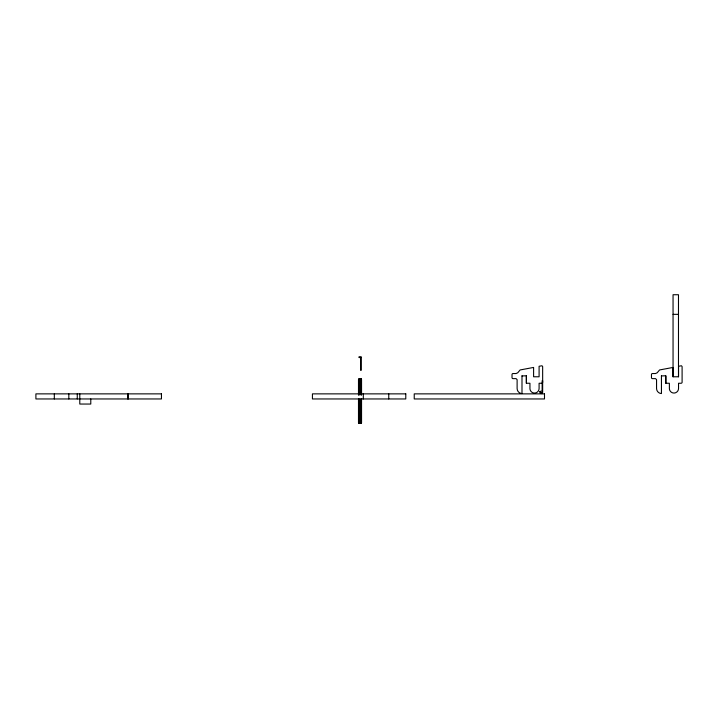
<?xml version="1.0" encoding="UTF-8"?>
<svg xmlns="http://www.w3.org/2000/svg" width="718" height="718" viewBox="0 0 718 718"><rect width="100%" height="100%" fill="white"/><g stroke="black" fill="none" stroke-linecap="round" stroke-linejoin="round"><path stroke-width="1.08" d="M358.892 394.828L358.892 379.517M359.063 394.828L359.099 379.005M521.995 375.756L521.995 393.563A5.089 5.089 0 0 1 517.113 388.474L517.113 379.642L516.089 378.628L513.038 378.628A1.014 1.014 0 0 1 512.024 377.614L512.024 374.554A1.014 1.014 0 0 1 513.038 373.539L516.089 373.539L517.768 372.759L520.119 369.958L533.6 367.436L533.6 376.779L539.092 376.779L539.092 366.279L542.009 365.758L542.655 366.575L542.655 382.236A1.014 1.014 0 0 1 541.632 383.25L539.092 383.259L539.092 388.483A4.577 4.577 0 0 1 534.748 393.051A4.577 4.577 0 0 1 529.956 388.959L529.947 383.259L526.375 383.241L526.375 375.756L522.004 375.972M526.375 383.241L526.366 375.972M541.031 392.423L540.591 391.777L540.519 393.536L539.694 392.064M542.655 392.423L542.655 380.684M661.44 375.756L661.44 393.563A5.089 5.089 0 0 1 656.557 388.474L656.557 379.642L655.534 378.628L652.482 378.628A1.014 1.014 0 0 1 651.468 377.614L651.468 374.554A1.014 1.014 0 0 1 652.482 373.539L655.534 373.539L657.212 372.759L659.564 369.958L673.044 367.436L673.044 376.779L678.537 376.779L678.537 366.279L681.454 365.749L682.1 366.575L682.1 382.236A1.014 1.014 0 0 1 681.077 383.25L678.537 383.259L678.537 388.483A4.577 4.577 0 0 1 674.193 393.051A4.577 4.577 0 0 1 669.4 388.959L669.373 383.259L665.819 383.241L665.819 375.756L661.44 375.963M665.819 383.241L665.81 375.963M542.557 392.522L542.296 393.545L541.381 393.545L541.031 392.522M673.053 314.349L678.483 314.349M358.587 357.124L361.45 357.124M358.587 379.517L361.45 379.517M360.642 383.583L361.154 383.583L361.154 394.613M539.694 391.552L542.162 390.888L542.144 380.719M358.578 400.877L361.459 400.877M360.642 410.041L361.154 410.041L361.091 423.27M358.587 422.767L359.485 422.767L359.485 400.886M361.45 422.767L359.924 422.767L359.924 400.886M678.483 376.779L678.483 294.739L673.053 294.73L673.053 376.779M388.752 393.868L388.752 398.957M363.308 393.868L363.308 398.957M361.549 379.517L361.549 394.828M361.549 399.208L361.549 422.767M361.45 394.828L361.45 379.005L358.587 379.005L358.587 394.828M361.45 399.208L361.45 423.27L358.587 423.27L358.587 399.208M361.298 379.005L361.19 394.828M361.19 399.208L361.298 423.27M361.154 357.124L361.154 370.353L360.642 370.353L360.642 357.124M361.091 379.005L361.064 379.517M360.93 379.005L360.912 379.517M360.983 422.767L361.01 423.27M360.795 379.005L360.849 379.517M360.831 422.767L360.795 423.27M360.642 394.828L360.607 379.005L360.454 379.517M360.642 399.208L360.66 423.27M360.481 422.767L360.544 423.27M360.382 379.005L360.382 379.517M360.382 422.767L360.382 423.27M360.283 400.886L360.274 422.767M360.023 379.005L360.023 379.517M360.023 422.767L360.023 423.27M359.924 357.124L359.924 357.636M359.485 357.124L359.485 357.636M359.35 379.005L359.296 394.828M359.296 399.208L359.296 401.398M359.287 422.767L359.251 423.27M359.099 422.767L359.099 423.27M359.045 379.005L359.045 379.517M359.063 399.208L359.045 423.27M358.892 399.208L358.892 422.767M358.488 379.517L358.488 394.828M358.488 399.208L358.488 422.767M128.145 393.868L128.145 398.957M127.876 393.868L127.876 398.957M90.782 398.957L90.782 404.046L79.788 404.046L79.788 393.868M77.266 393.868L77.266 398.957M68.82 393.868L68.82 398.957M54.317 393.868L54.317 398.957M161.451 393.868L35.9 393.868L35.9 398.957L161.451 398.957L161.46 393.868M405.778 393.868L312.429 393.868L312.429 398.957L405.778 398.957L405.796 393.868M544.495 393.868L414.232 393.868L414.232 398.957L544.495 398.957L544.495 393.868"/></g></svg>
